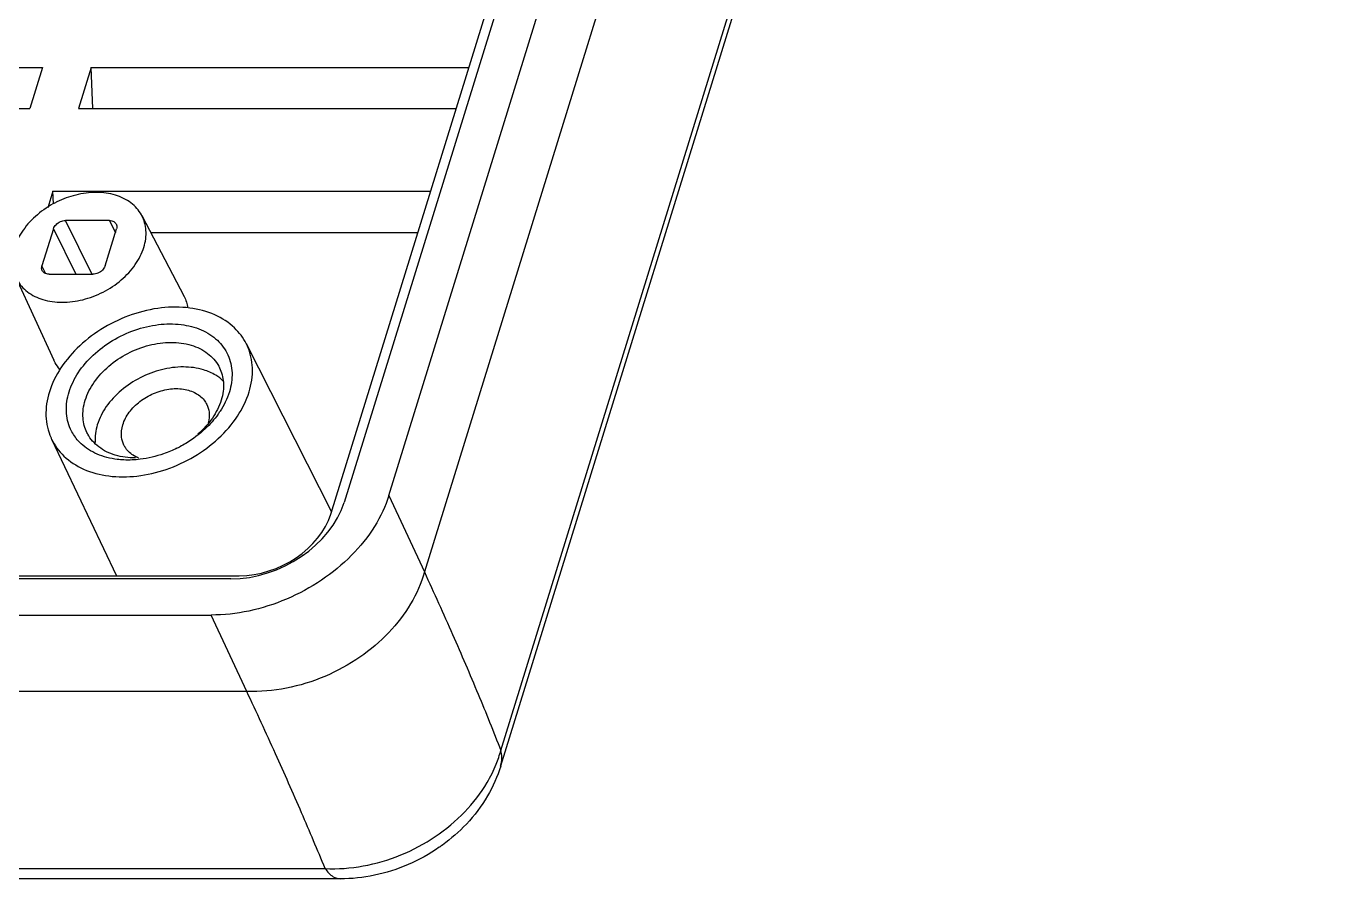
# Model space of a CAD drawing. Header units: inches. Extents: x -219 to 252, y -99 to 210.
# Drawn here: x 23.28 to 49.53, y -78.75 to -61.61 of the extents above; entities that cross this region are included whole.
import ezdxf

# ---------------------------------------------------------------- set-up
doc = ezdxf.new("R2010")
doc.units = ezdxf.units.IN
doc.header["$MEASUREMENT"] = 0

# ---------------------------------------------------------------- blocks, each defined once
blk = doc.blocks.new('block 3057')
at = {"color": 7, "lineweight": 25, "true_color": 0xffffff}
blk.add_lwpolyline([(29.591, -78.748), (-60.832, -78.748)], dxfattribs=at)
blk = doc.blocks.new('block 3058')
at = {"color": 7, "lineweight": 25, "true_color": 0xffffff}
blk.add_lwpolyline([(-61.136, -78.543), (29.287, -78.543)], dxfattribs=at)
blk = doc.blocks.new('block 3059')
at = {"color": 7, "lineweight": 25, "true_color": 0xffffff}
blk.add_lwpolyline([(27.713, -74.982), (-63.926, -74.982)], dxfattribs=at)
blk = doc.blocks.new('block 3068')
at = {"color": 7, "lineweight": 25, "true_color": 0xffffff}
blk.add_lwpolyline([(-64.891, -73.445), (26.996, -73.445)], dxfattribs=at)
blk = doc.blocks.new('block 3069')
at = {"color": 7, "lineweight": 25, "true_color": 0xffffff}
blk.add_lwpolyline([(27.392, -72.719), (-64.838, -72.719)], dxfattribs=at)
blk = doc.blocks.new('block 3070')
at = {"color": 7, "lineweight": 25, "true_color": 0xffffff}
blk.add_lwpolyline([(-64.441, -72.656), (27.56, -72.656)], dxfattribs=at)
blk = doc.blocks.new('block 3080')
at = {"color": 7, "lineweight": 25, "true_color": 0xffffff}
blk.add_lwpolyline([(23.741, -66.593), (24.619, -66.593)], dxfattribs=at)
blk = doc.blocks.new('block 3085')
at = {"color": 7, "lineweight": 25, "true_color": 0xffffff}
blk.add_lwpolyline([(25.78, -65.754), (31.149, -65.754)], dxfattribs=at)
blk = doc.blocks.new('block 3086')
at = {"color": 7, "lineweight": 25, "true_color": 0xffffff}
blk.add_lwpolyline([(24.952, -65.515), (24.074, -65.515)], dxfattribs=at)
blk = doc.blocks.new('block 3092')
at = {"color": 7, "lineweight": 25, "true_color": 0xffffff}
blk.add_lwpolyline([(23.817, -64.925), (31.406, -64.925)], dxfattribs=at)
blk = doc.blocks.new('block 3100')
at = {"color": 7, "lineweight": 25, "true_color": 0xffffff}
blk.add_lwpolyline([(14.575, -63.266), (23.354, -63.266)], dxfattribs=at)
blk = doc.blocks.new('block 3101')
at = {"color": 7, "lineweight": 25, "true_color": 0xffffff}
blk.add_lwpolyline([(24.329, -63.266), (31.918, -63.266)], dxfattribs=at)
blk = doc.blocks.new('block 3104')
at = {"color": 7, "lineweight": 25, "true_color": 0xffffff}
blk.add_lwpolyline([(14.831, -62.436), (23.61, -62.436)], dxfattribs=at)
blk = doc.blocks.new('block 3105')
at = {"color": 7, "lineweight": 25, "true_color": 0xffffff}
blk.add_lwpolyline([(24.586, -62.436), (32.175, -62.436)], dxfattribs=at)
blk = doc.blocks.new('block 3201')
at = {"color": 7, "lineweight": 25, "true_color": 0xffffff}
blk.add_lwpolyline([(25.604, -65.416), (26.453, -67.041)], dxfattribs=at)
blk = doc.blocks.new('block 3202')
at = {"color": 7, "lineweight": 25, "true_color": 0xffffff}
blk.add_lwpolyline([(27.701, -67.989), (29.414, -71.371)], dxfattribs=at)
blk = doc.blocks.new('block 3204')
at = {"color": 7, "lineweight": 25, "true_color": 0xffffff}
blk.add_lwpolyline([(23.67, -66.576), (23.597, -66.427)], dxfattribs=at)
blk = doc.blocks.new('block 3205')
at = {"color": 7, "lineweight": 25, "true_color": 0xffffff}
blk.add_lwpolyline([(23.828, -65.681), (24.275, -66.593)], dxfattribs=at)
blk = doc.blocks.new('block 3206')
at = {"color": 7, "lineweight": 25, "true_color": 0xffffff}
blk.add_lwpolyline([(24.606, -66.599), (24.074, -65.515)], dxfattribs=at)
blk = doc.blocks.new('block 3207')
at = {"color": 7, "lineweight": 25, "true_color": 0xffffff}
blk.add_lwpolyline([(24.952, -65.515), (25.072, -65.759)], dxfattribs=at)
blk = doc.blocks.new('block 3208')
at = {"color": 7, "lineweight": 25, "true_color": 0xffffff}
blk.add_lwpolyline([(23.791, -69.908), (25.097, -72.656)], dxfattribs=at)
blk = doc.blocks.new('block 3209')
at = {"color": 7, "lineweight": 25, "true_color": 0xffffff}
blk.add_lwpolyline([(27.713, -74.982), (27, -73.445)], dxfattribs=at)
blk = doc.blocks.new('block 3210')
at = {"color": 7, "lineweight": 25, "true_color": 0xffffff}
blk.add_lwpolyline([(23.073, -66.659), (23.839, -68.324)], dxfattribs=at)
blk = doc.blocks.new('block 3226')
at = {"color": 7, "lineweight": 25, "true_color": 0xffffff}
blk.add_lwpolyline([(30.567, -71.043), (31.28, -72.58)], dxfattribs=at)
blk = doc.blocks.new('block 3229')
at = {"color": 7, "lineweight": 25, "true_color": 0xffffff}
blk.add_lwpolyline([(23.828, -65.182), (23.817, -64.925)], dxfattribs=at)
blk = doc.blocks.new('block 3247')
at = {"color": 7, "lineweight": 25, "true_color": 0xffffff}
blk.add_lwpolyline([(24.623, -63.266), (24.586, -62.436)], dxfattribs=at)
blk = doc.blocks.new('block 3269')
at = {"color": 7, "lineweight": 25, "true_color": 0xffffff}
blk.add_lwpolyline([(23.61, -62.436), (23.354, -63.266)], dxfattribs=at)
blk = doc.blocks.new('block 3300')
at = {"color": 7, "lineweight": 25, "true_color": 0xffffff}
blk.add_lwpolyline([(24.586, -62.436), (24.329, -63.266)], dxfattribs=at)
blk = doc.blocks.new('block 3301')
at = {"color": 7, "lineweight": 25, "true_color": 0xffffff}
blk.add_lwpolyline([(23.817, -64.925), (23.714, -65.259)], dxfattribs=at)
blk = doc.blocks.new('block 3302')
at = {"color": 7, "lineweight": 25, "true_color": 0xffffff}
blk.add_lwpolyline([(23.828, -65.681), (23.597, -66.427)], dxfattribs=at)
blk = doc.blocks.new('block 3304')
at = {"color": 7, "lineweight": 25, "true_color": 0xffffff}
blk.add_lwpolyline([(24.865, -66.427), (25.096, -65.681)], dxfattribs=at)
blk = doc.blocks.new('block 3323')
at = {"color": 7, "lineweight": 25, "true_color": 0xffffff}
blk.add_lwpolyline([(29.399, -71.417), (46.529, -15.987)], dxfattribs=at)
blk = doc.blocks.new('block 3324')
at = {"color": 7, "lineweight": 25, "true_color": 0xffffff}
blk.add_lwpolyline([(46.859, -15.56), (29.669, -71.185)], dxfattribs=at)
blk = doc.blocks.new('block 3325')
at = {"color": 7, "lineweight": 25, "true_color": 0xffffff}
blk.add_lwpolyline([(30.568, -71.039), (47.668, -15.703)], dxfattribs=at)
blk = doc.blocks.new('block 3326')
at = {"color": 7, "lineweight": 25, "true_color": 0xffffff}
blk.add_lwpolyline([(48.314, -17.458), (31.28, -72.58)], dxfattribs=at)
blk = doc.blocks.new('block 3347')
at = {"color": 7, "lineweight": 25, "true_color": 0xffffff}
blk.add_lwpolyline([(32.815, -76.167), (49.53, -22.079)], dxfattribs=at)
blk = doc.blocks.new('block 3348')
at = {"color": 7, "lineweight": 25, "true_color": 0xffffff}
blk.add_lwpolyline([(49.527, -22.394), (32.812, -76.482)], dxfattribs=at)
blk = doc.blocks.new('block 3392')
at = {"color": 7, "lineweight": 25, "true_color": 0xffffff}
blk.add_open_spline([(32.723, -76.442), (32.759, -76.352), (32.79, -76.26), (32.816, -76.167)], degree=3, dxfattribs=at)
blk = doc.blocks.new('block 3393')
at = {"color": 7, "lineweight": 25, "true_color": 0xffffff}
blk.add_open_spline([(26.309, -70.093), (26.329, -70.083), (26.349, -70.073), (26.368, -70.062)], degree=3, dxfattribs=at)
blk = doc.blocks.new('block 3394')
at = {"color": 7, "lineweight": 25, "true_color": 0xffffff}
blk.add_open_spline([(27.137, -69.406), (27.151, -69.387), (27.164, -69.368), (27.177, -69.348)], degree=3, dxfattribs=at)
blk = doc.blocks.new('block 3395')
at = {"color": 7, "lineweight": 25, "true_color": 0xffffff}
blk.add_open_spline([(24.308, -69.92), (24.332, -69.949), (24.357, -69.975), (24.384, -70.001)], degree=3, dxfattribs=at)
blk = doc.blocks.new('block 3396')
at = {"color": 7, "lineweight": 25, "true_color": 0xffffff}
blk.add_open_spline([(27.169, -68.68), (27.143, -68.661), (27.116, -68.642), (27.089, -68.625)], degree=3, dxfattribs=at)
blk = doc.blocks.new('block 3397')
at = {"color": 7, "lineweight": 25, "true_color": 0xffffff}
blk.add_open_spline([(27.253, -68.754), (27.226, -68.728), (27.198, -68.703), (27.169, -68.68)], degree=3, dxfattribs=at)
blk = doc.blocks.new('block 3463')
at = {"color": 7, "lineweight": 25, "true_color": 0xffffff}
blk.add_open_spline([(26.907, -69.211), (26.931, -69.26), (26.947, -69.314), (26.954, -69.369), (26.963, -69.441), (26.956, -69.514), (26.939, -69.584)], degree=3, knots=[0, 0, 0, 0, 1, 1, 1, 2, 2, 2, 2], dxfattribs=at)
blk = doc.blocks.new('block 3464')
at = {"color": 7, "lineweight": 25, "true_color": 0xffffff}
blk.add_open_spline([(27.164, -68.473), (27.209, -68.564), (27.235, -68.666), (27.243, -68.767)], degree=3, dxfattribs=at)
blk = doc.blocks.new('block 3465')
at = {"color": 7, "lineweight": 25, "true_color": 0xffffff}
blk.add_open_spline([(27.243, -68.767), (27.247, -68.827), (27.245, -68.887), (27.238, -68.946)], degree=3, dxfattribs=at)
blk = doc.blocks.new('block 3466')
at = {"color": 7, "lineweight": 25, "true_color": 0xffffff}
blk.add_open_spline([(27.238, -68.946), (27.23, -69.007), (27.217, -69.067), (27.199, -69.126)], degree=3, dxfattribs=at)
blk = doc.blocks.new('block 3467')
at = {"color": 7, "lineweight": 25, "true_color": 0xffffff}
blk.add_open_spline([(27.701, -67.989), (27.642, -67.872), (27.561, -67.765), (27.466, -67.674), (27.351, -67.563), (27.216, -67.477), (27.071, -67.412), (26.911, -67.341), (26.74, -67.296), (26.567, -67.274), (26.378, -67.249), (26.187, -67.25), (25.998, -67.272), (25.797, -67.294), (25.599, -67.341), (25.409, -67.406), (25.213, -67.473), (25.025, -67.56), (24.847, -67.666), (24.672, -67.77), (24.507, -67.893), (24.357, -68.032), (24.215, -68.165), (24.086, -68.313), (23.979, -68.477), (23.88, -68.627), (23.799, -68.79), (23.746, -68.961)], degree=3, knots=[0, 0, 0, 0, 1, 1, 1, 2, 2, 2, 3, 3, 3, 4, 4, 4, 5, 5, 5, 6, 6, 6, 7, 7, 7, 8, 8, 8, 9, 9, 9, 9], dxfattribs=at)
blk = doc.blocks.new('block 3468')
at = {"color": 7, "lineweight": 25, "true_color": 0xffffff}
blk.add_open_spline([(25.091, -65.588), (25.092, -65.591), (25.094, -65.594), (25.095, -65.598), (25.105, -65.624), (25.104, -65.654), (25.096, -65.681)], degree=3, knots=[0, 0, 0, 0, 1, 1, 1, 2, 2, 2, 2], dxfattribs=at)
blk = doc.blocks.new('block 3469')
at = {"color": 7, "lineweight": 25, "true_color": 0xffffff}
blk.add_open_spline([(25.604, -65.416), (25.601, -65.411), (25.599, -65.407), (25.596, -65.402), (25.545, -65.309), (25.471, -65.226), (25.386, -65.161), (25.294, -65.09), (25.187, -65.039), (25.076, -65.005), (24.952, -64.967), (24.822, -64.95), (24.693, -64.95), (24.552, -64.949), (24.412, -64.968), (24.276, -65.002), (24.145, -65.035), (24.018, -65.082), (23.898, -65.141)], degree=3, knots=[0, 0, 0, 0, 1, 1, 1, 2, 2, 2, 3, 3, 3, 4, 4, 4, 5, 5, 5, 6, 6, 6, 6], dxfattribs=at)
blk = doc.blocks.new('block 3470')
at = {"color": 7, "lineweight": 25, "true_color": 0xffffff}
blk.add_open_spline([(23.898, -65.141), (23.888, -65.146), (23.878, -65.151), (23.868, -65.156), (23.738, -65.222), (23.616, -65.303), (23.505, -65.398), (23.397, -65.489), (23.3, -65.592), (23.22, -65.708), (23.146, -65.815), (23.086, -65.931), (23.048, -66.054)], degree=3, knots=[0, 0, 0, 0, 1, 1, 1, 2, 2, 2, 3, 3, 3, 4, 4, 4, 4], dxfattribs=at)
blk = doc.blocks.new('block 3488')
at = {"color": 7, "lineweight": 25, "true_color": 0xffffff}
blk.add_open_spline([(32.813, -76.48), (32.749, -76.69), (32.659, -76.892), (32.548, -77.081), (32.429, -77.285), (32.285, -77.474), (32.124, -77.646), (31.978, -77.801), (31.817, -77.943), (31.645, -78.068)], degree=3, knots=[0, 0, 0, 0, 1, 1, 1, 2, 2, 2, 3, 3, 3, 3], dxfattribs=at)
blk = doc.blocks.new('block 3489')
at = {"color": 7, "lineweight": 25, "true_color": 0xffffff}
blk.add_open_spline([(31.645, -78.068), (31.624, -78.083), (31.602, -78.099), (31.58, -78.114), (31.384, -78.25), (31.173, -78.367), (30.953, -78.462), (30.736, -78.556), (30.509, -78.628), (30.277, -78.677), (30.051, -78.724), (29.821, -78.749), (29.591, -78.749)], degree=3, knots=[0, 0, 0, 0, 1, 1, 1, 2, 2, 2, 3, 3, 3, 4, 4, 4, 4], dxfattribs=at)
blk = doc.blocks.new('block 3498')
at = {"color": 7, "lineweight": 25, "true_color": 0xffffff}
blk.add_open_spline([(25.538, -70.289), (25.51, -70.278), (25.483, -70.265), (25.457, -70.25), (25.388, -70.21), (25.325, -70.156), (25.28, -70.09), (25.266, -70.07), (25.254, -70.05), (25.244, -70.028)], degree=3, knots=[0, 0, 0, 0, 1, 1, 1, 2, 2, 2, 3, 3, 3, 3], dxfattribs=at)
blk = doc.blocks.new('block 3504')
at = {"color": 7, "lineweight": 25, "true_color": 0xffffff}
blk.add_open_spline([(27.199, -69.126), (27.159, -69.253), (27.097, -69.375), (27.021, -69.485)], degree=3, dxfattribs=at)
blk = doc.blocks.new('block 3505')
at = {"color": 7, "lineweight": 25, "true_color": 0xffffff}
blk.add_open_spline([(27.021, -69.485), (26.938, -69.605), (26.838, -69.714), (26.727, -69.809)], degree=3, dxfattribs=at)
blk = doc.blocks.new('block 3506')
at = {"color": 7, "lineweight": 25, "true_color": 0xffffff}
blk.add_open_spline([(25.474, -70.287), (25.338, -70.287), (25.201, -70.27), (25.07, -70.23), (24.951, -70.195), (24.838, -70.141), (24.74, -70.065), (24.649, -69.996), (24.572, -69.908), (24.517, -69.809), (24.512, -69.799), (24.507, -69.789), (24.502, -69.779)], degree=3, knots=[0, 0, 0, 0, 1, 1, 1, 2, 2, 2, 3, 3, 3, 4, 4, 4, 4], dxfattribs=at)
blk = doc.blocks.new('block 3507')
at = {"color": 7, "lineweight": 25, "true_color": 0xffffff}
blk.add_open_spline([(23.746, -68.961), (23.698, -69.116), (23.673, -69.28), (23.679, -69.444), (23.685, -69.596), (23.719, -69.747), (23.78, -69.885), (23.784, -69.892), (23.787, -69.9), (23.791, -69.908)], degree=3, knots=[0, 0, 0, 0, 1, 1, 1, 2, 2, 2, 3, 3, 3, 3], dxfattribs=at)
blk = doc.blocks.new('block 3514')
at = {"color": 7, "lineweight": 25, "true_color": 0xffffff}
blk.add_open_spline([(23.741, -66.593), (23.71, -66.593), (23.677, -66.587), (23.65, -66.571), (23.63, -66.559), (23.612, -66.541), (23.602, -66.52)], degree=3, knots=[0, 0, 0, 0, 1, 1, 1, 2, 2, 2, 2], dxfattribs=at)
blk = doc.blocks.new('block 3515')
at = {"color": 7, "lineweight": 25, "true_color": 0xffffff}
blk.add_open_spline([(24.865, -66.427), (24.855, -66.459), (24.836, -66.487), (24.813, -66.511), (24.787, -66.537), (24.757, -66.557), (24.723, -66.571), (24.69, -66.585), (24.654, -66.593), (24.619, -66.593)], degree=3, knots=[0, 0, 0, 0, 1, 1, 1, 2, 2, 2, 3, 3, 3, 3], dxfattribs=at)
blk = doc.blocks.new('block 3518')
at = {"color": 7, "lineweight": 25, "true_color": 0xffffff}
blk.add_open_spline([(29.287, -78.543), (29.133, -78.168), (28.975, -77.794), (28.814, -77.421), (28.642, -77.024), (28.467, -76.628), (28.288, -76.233), (28.1, -75.815), (27.908, -75.398), (27.713, -74.982)], degree=3, knots=[0, 0, 0, 0, 1, 1, 1, 2, 2, 2, 3, 3, 3, 3], dxfattribs=at)
blk = doc.blocks.new('block 3520')
at = {"color": 7, "lineweight": 25, "true_color": 0xffffff}
blk.add_open_spline([(31.5, -77.898), (31.713, -77.754), (31.912, -77.588), (32.091, -77.402), (32.263, -77.223), (32.415, -77.026), (32.54, -76.812), (32.61, -76.693), (32.672, -76.569), (32.723, -76.442)], degree=3, knots=[0, 0, 0, 0, 1, 1, 1, 2, 2, 2, 3, 3, 3, 3], dxfattribs=at)
blk = doc.blocks.new('block 3521')
at = {"color": 7, "lineweight": 25, "true_color": 0xffffff}
blk.add_open_spline([(29.287, -78.543), (29.542, -78.554), (29.799, -78.535), (30.05, -78.489), (30.309, -78.442), (30.562, -78.368), (30.805, -78.268), (31.048, -78.169), (31.282, -78.045), (31.5, -77.898)], degree=3, knots=[0, 0, 0, 0, 1, 1, 1, 2, 2, 2, 3, 3, 3, 3], dxfattribs=at)
blk = doc.blocks.new('block 3522')
at = {"color": 7, "lineweight": 25, "true_color": 0xffffff}
blk.add_open_spline([(31.28, -72.58), (31.217, -72.804), (31.122, -73.02), (31.002, -73.221), (30.88, -73.428), (30.732, -73.62), (30.567, -73.794), (30.391, -73.98), (30.195, -74.146), (29.984, -74.291), (29.764, -74.444), (29.527, -74.573), (29.281, -74.678), (29.032, -74.783), (28.773, -74.864), (28.508, -74.916), (28.246, -74.967), (27.979, -74.991), (27.713, -74.982)], degree=3, knots=[0, 0, 0, 0, 1, 1, 1, 2, 2, 2, 3, 3, 3, 4, 4, 4, 5, 5, 5, 6, 6, 6, 6], dxfattribs=at)
blk = doc.blocks.new('block 3524')
at = {"color": 7, "lineweight": 25, "true_color": 0xffffff}
blk.add_open_spline([(31.28, -72.58), (31.473, -72.997), (31.662, -73.416), (31.847, -73.837), (32.022, -74.234), (32.193, -74.633), (32.359, -75.034), (32.516, -75.41), (32.668, -75.787), (32.815, -76.167)], degree=3, knots=[0, 0, 0, 0, 1, 1, 1, 2, 2, 2, 3, 3, 3, 3], dxfattribs=at)
blk = doc.blocks.new('block 3535')
at = {"color": 7, "lineweight": 25, "true_color": 0xffffff}
blk.add_open_spline([(24.502, -69.779), (24.457, -69.688), (24.431, -69.587), (24.423, -69.485), (24.414, -69.364), (24.432, -69.241), (24.467, -69.126)], degree=3, knots=[0, 0, 0, 0, 1, 1, 1, 2, 2, 2, 2], dxfattribs=at)
blk = doc.blocks.new('block 3536')
at = {"color": 7, "lineweight": 25, "true_color": 0xffffff}
blk.add_open_spline([(23.791, -69.908), (23.851, -70.035), (23.937, -70.151), (24.039, -70.249), (24.153, -70.359), (24.289, -70.446), (24.434, -70.511), (24.594, -70.582), (24.765, -70.626), (24.938, -70.649), (25.127, -70.674), (25.318, -70.673), (25.507, -70.651), (25.707, -70.628), (25.905, -70.582), (26.096, -70.517), (26.291, -70.45), (26.48, -70.362), (26.657, -70.257), (26.829, -70.154), (26.991, -70.035), (27.138, -69.899)], degree=3, knots=[0, 0, 0, 0, 1, 1, 1, 2, 2, 2, 3, 3, 3, 4, 4, 4, 5, 5, 5, 6, 6, 6, 7, 7, 7, 7], dxfattribs=at)
blk = doc.blocks.new('block 3537')
at = {"color": 7, "lineweight": 25, "true_color": 0xffffff}
blk.add_open_spline([(27.138, -69.899), (27.141, -69.896), (27.144, -69.894), (27.147, -69.891), (27.29, -69.758), (27.419, -69.609), (27.526, -69.446), (27.625, -69.295), (27.705, -69.132), (27.758, -68.961)], degree=3, knots=[0, 0, 0, 0, 1, 1, 1, 2, 2, 2, 3, 3, 3, 3], dxfattribs=at)
blk = doc.blocks.new('block 3538')
at = {"color": 7, "lineweight": 25, "true_color": 0xffffff}
blk.add_open_spline([(29.287, -78.543), (29.331, -78.606), (29.382, -78.667), (29.45, -78.706), (29.493, -78.731), (29.542, -78.747), (29.591, -78.748)], degree=3, knots=[0, 0, 0, 0, 1, 1, 1, 2, 2, 2, 2], dxfattribs=at)
blk = doc.blocks.new('block 3541')
at = {"color": 7, "lineweight": 25, "true_color": 0xffffff}
blk.add_open_spline([(30.568, -71.039), (30.5, -71.258), (30.401, -71.468), (30.28, -71.663), (30.149, -71.874), (29.992, -72.067), (29.818, -72.244), (29.634, -72.43), (29.431, -72.596), (29.215, -72.742), (28.993, -72.891), (28.757, -73.019), (28.511, -73.124), (28.267, -73.228), (28.013, -73.309), (27.754, -73.364), (27.505, -73.417), (27.25, -73.445), (26.996, -73.445)], degree=3, knots=[0, 0, 0, 0, 1, 1, 1, 2, 2, 2, 3, 3, 3, 4, 4, 4, 5, 5, 5, 6, 6, 6, 6], dxfattribs=at)
blk = doc.blocks.new('block 3545')
at = {"color": 7, "lineweight": 25, "true_color": 0xffffff}
blk.add_open_spline([(23.073, -66.659), (23.08, -66.675), (23.088, -66.691), (23.097, -66.706), (23.148, -66.8), (23.221, -66.882), (23.307, -66.947), (23.399, -67.018), (23.506, -67.069), (23.617, -67.103), (23.741, -67.141), (23.87, -67.158), (24, -67.158), (24.14, -67.159), (24.281, -67.14), (24.417, -67.106), (24.558, -67.071), (24.695, -67.019), (24.825, -66.952), (24.955, -66.886), (25.077, -66.805), (25.188, -66.71), (25.295, -66.619), (25.392, -66.516), (25.473, -66.4), (25.547, -66.294), (25.607, -66.177), (25.645, -66.054)], degree=3, knots=[0, 0, 0, 0, 1, 1, 1, 2, 2, 2, 3, 3, 3, 4, 4, 4, 5, 5, 5, 6, 6, 6, 7, 7, 7, 8, 8, 8, 9, 9, 9, 9], dxfattribs=at)
blk = doc.blocks.new('block 3546')
at = {"color": 7, "lineweight": 25, "true_color": 0xffffff}
blk.add_open_spline([(32.812, -76.48), (32.817, -76.465), (32.821, -76.449), (32.825, -76.433), (32.843, -76.346), (32.837, -76.253), (32.815, -76.167)], degree=3, knots=[0, 0, 0, 0, 1, 1, 1, 2, 2, 2, 2], dxfattribs=at)
blk = doc.blocks.new('block 3547')
at = {"color": 7, "lineweight": 25, "true_color": 0xffffff}
blk.add_open_spline([(25.244, -70.028), (25.22, -69.979), (25.204, -69.925), (25.197, -69.87), (25.186, -69.786), (25.197, -69.7), (25.222, -69.62)], degree=3, knots=[0, 0, 0, 0, 1, 1, 1, 2, 2, 2, 2], dxfattribs=at)
blk = doc.blocks.new('block 3566')
at = {"color": 7, "lineweight": 25, "true_color": 0xffffff}
blk.add_open_spline([(27.089, -68.625), (27.012, -68.579), (26.929, -68.543), (26.843, -68.516), (26.712, -68.476), (26.576, -68.459), (26.44, -68.458), (26.292, -68.458), (26.145, -68.477), (26.001, -68.513), (25.853, -68.551), (25.709, -68.605), (25.572, -68.675), (25.436, -68.745), (25.307, -68.83), (25.19, -68.93), (25.077, -69.025), (24.975, -69.134), (24.891, -69.256), (24.813, -69.368), (24.75, -69.49), (24.71, -69.62)], degree=3, knots=[0, 0, 0, 0, 1, 1, 1, 2, 2, 2, 3, 3, 3, 4, 4, 4, 5, 5, 5, 6, 6, 6, 7, 7, 7, 7], dxfattribs=at)
blk = doc.blocks.new('block 3568')
at = {"color": 7, "lineweight": 25, "true_color": 0xffffff}
blk.add_open_spline([(25.222, -69.62), (25.249, -69.53), (25.295, -69.446), (25.351, -69.37), (25.412, -69.288), (25.485, -69.215), (25.567, -69.152), (25.651, -69.088), (25.743, -69.034), (25.84, -68.992), (25.937, -68.95), (26.04, -68.921), (26.145, -68.905), (26.243, -68.891), (26.343, -68.889), (26.441, -68.904), (26.529, -68.918), (26.616, -68.945), (26.693, -68.989), (26.763, -69.029), (26.826, -69.084), (26.871, -69.149), (26.884, -69.169), (26.896, -69.19), (26.907, -69.211)], degree=3, knots=[0, 0, 0, 0, 1, 1, 1, 2, 2, 2, 3, 3, 3, 4, 4, 4, 5, 5, 5, 6, 6, 6, 7, 7, 7, 8, 8, 8, 8], dxfattribs=at)
blk = doc.blocks.new('block 3580')
at = {"color": 7, "lineweight": 25, "true_color": 0xffffff}
blk.add_open_spline([(24.71, -69.62), (24.674, -69.734), (24.657, -69.857), (24.666, -69.977)], degree=3, dxfattribs=at)
blk = doc.blocks.new('block 3583')
at = {"color": 7, "lineweight": 25, "true_color": 0xffffff}
blk.add_open_spline([(24.467, -69.126), (24.507, -68.998), (24.569, -68.877), (24.645, -68.767), (24.728, -68.646), (24.828, -68.538), (24.939, -68.443), (25.056, -68.343), (25.184, -68.257), (25.321, -68.186), (25.458, -68.115), (25.603, -68.059), (25.752, -68.021), (25.896, -67.985), (26.044, -67.964), (26.192, -67.964), (26.329, -67.964), (26.465, -67.982), (26.596, -68.021), (26.715, -68.057), (26.828, -68.111), (26.926, -68.186), (27.017, -68.256), (27.095, -68.344), (27.149, -68.443), (27.154, -68.453), (27.159, -68.463), (27.164, -68.473)], degree=3, knots=[0, 0, 0, 0, 1, 1, 1, 2, 2, 2, 3, 3, 3, 4, 4, 4, 5, 5, 5, 6, 6, 6, 7, 7, 7, 8, 8, 8, 9, 9, 9, 9], dxfattribs=at)
blk = doc.blocks.new('block 3584')
at = {"color": 7, "lineweight": 25, "true_color": 0xffffff}
blk.add_open_spline([(24.143, -68.961), (24.185, -68.825), (24.249, -68.694), (24.328, -68.574), (24.413, -68.444), (24.515, -68.326), (24.628, -68.22), (24.746, -68.109), (24.877, -68.012), (25.016, -67.928), (25.157, -67.843), (25.307, -67.773), (25.463, -67.718), (25.616, -67.665), (25.775, -67.627), (25.936, -67.607), (26.088, -67.589), (26.241, -67.587), (26.393, -67.606), (26.533, -67.623), (26.67, -67.657), (26.799, -67.713), (26.917, -67.765), (27.027, -67.834), (27.121, -67.922), (27.209, -68.005), (27.282, -68.105), (27.332, -68.216), (27.383, -68.328), (27.411, -68.451), (27.416, -68.573)], degree=3, knots=[0, 0, 0, 0, 1, 1, 1, 2, 2, 2, 3, 3, 3, 4, 4, 4, 5, 5, 5, 6, 6, 6, 7, 7, 7, 8, 8, 8, 9, 9, 9, 10, 10, 10, 10], dxfattribs=at)
blk = doc.blocks.new('block 3585')
at = {"color": 7, "lineweight": 25, "true_color": 0xffffff}
blk.add_open_spline([(27.416, -68.573), (27.421, -68.703), (27.4, -68.836), (27.362, -68.961)], degree=3, dxfattribs=at)
blk = doc.blocks.new('block 3586')
at = {"color": 7, "lineweight": 25, "true_color": 0xffffff}
blk.add_open_spline([(27.362, -68.961), (27.34, -69.031), (27.313, -69.099), (27.281, -69.165)], degree=3, dxfattribs=at)
blk = doc.blocks.new('block 3587')
at = {"color": 7, "lineweight": 25, "true_color": 0xffffff}
blk.add_open_spline([(27.281, -69.165), (27.25, -69.228), (27.215, -69.29), (27.177, -69.348)], degree=3, dxfattribs=at)
blk = doc.blocks.new('block 3588')
at = {"color": 7, "lineweight": 25, "true_color": 0xffffff}
blk.add_open_spline([(27.137, -69.406), (27.061, -69.513), (26.973, -69.612), (26.877, -69.702)], degree=3, dxfattribs=at)
blk = doc.blocks.new('block 3589')
at = {"color": 7, "lineweight": 25, "true_color": 0xffffff}
blk.add_open_spline([(26.877, -69.702), (26.759, -69.813), (26.628, -69.911), (26.489, -69.994), (26.449, -70.018), (26.409, -70.041), (26.368, -70.062)], degree=3, knots=[0, 0, 0, 0, 1, 1, 1, 2, 2, 2, 2], dxfattribs=at)
blk = doc.blocks.new('block 3590')
at = {"color": 7, "lineweight": 25, "true_color": 0xffffff}
blk.add_open_spline([(26.309, -70.093), (26.222, -70.135), (26.133, -70.173), (26.042, -70.204), (25.889, -70.258), (25.73, -70.296), (25.569, -70.315), (25.461, -70.328), (25.353, -70.333), (25.245, -70.328)], degree=3, knots=[0, 0, 0, 0, 1, 1, 1, 2, 2, 2, 3, 3, 3, 3], dxfattribs=at)
blk = doc.blocks.new('block 3591')
at = {"color": 7, "lineweight": 25, "true_color": 0xffffff}
blk.add_open_spline([(25.245, -70.328), (25.2, -70.326), (25.156, -70.322), (25.111, -70.317), (24.972, -70.3), (24.834, -70.265), (24.705, -70.209), (24.587, -70.158), (24.477, -70.088), (24.384, -70.001)], degree=3, knots=[0, 0, 0, 0, 1, 1, 1, 2, 2, 2, 3, 3, 3, 3], dxfattribs=at)
blk = doc.blocks.new('block 3592')
at = {"color": 7, "lineweight": 25, "true_color": 0xffffff}
blk.add_open_spline([(24.308, -69.92), (24.253, -69.856), (24.207, -69.784), (24.172, -69.707), (24.121, -69.595), (24.094, -69.473), (24.089, -69.35), (24.084, -69.218), (24.104, -69.086), (24.143, -68.961)], degree=3, knots=[0, 0, 0, 0, 1, 1, 1, 2, 2, 2, 3, 3, 3, 3], dxfattribs=at)
blk = doc.blocks.new('block 3593')
at = {"color": 7, "lineweight": 25, "true_color": 0xffffff}
blk.add_open_spline([(27.758, -68.961), (27.806, -68.806), (27.832, -68.642), (27.826, -68.479), (27.82, -68.327), (27.786, -68.176), (27.724, -68.038), (27.717, -68.021), (27.709, -68.005), (27.701, -67.989)], degree=3, knots=[0, 0, 0, 0, 1, 1, 1, 2, 2, 2, 3, 3, 3, 3], dxfattribs=at)
blk = doc.blocks.new('block 3600')
at = {"color": 7, "lineweight": 25, "true_color": 0xffffff}
blk.add_open_spline([(23.828, -65.681), (23.837, -65.649), (23.856, -65.621), (23.88, -65.598), (23.905, -65.572), (23.936, -65.551), (23.969, -65.537), (24.002, -65.523), (24.038, -65.515), (24.074, -65.515)], degree=3, knots=[0, 0, 0, 0, 1, 1, 1, 2, 2, 2, 3, 3, 3, 3], dxfattribs=at)
blk = doc.blocks.new('block 3601')
at = {"color": 7, "lineweight": 25, "true_color": 0xffffff}
blk.add_open_spline([(24.952, -65.515), (24.983, -65.515), (25.016, -65.521), (25.043, -65.537), (25.063, -65.549), (25.08, -65.567), (25.091, -65.588)], degree=3, knots=[0, 0, 0, 0, 1, 1, 1, 2, 2, 2, 2], dxfattribs=at)
blk = doc.blocks.new('block 3602')
at = {"color": 7, "lineweight": 25, "true_color": 0xffffff}
blk.add_open_spline([(25.645, -66.054), (25.679, -65.944), (25.696, -65.826), (25.687, -65.71), (25.679, -65.608), (25.651, -65.506), (25.604, -65.416)], degree=3, knots=[0, 0, 0, 0, 1, 1, 1, 2, 2, 2, 2], dxfattribs=at)
blk = doc.blocks.new('block 3603')
at = {"color": 7, "lineweight": 25, "true_color": 0xffffff}
blk.add_open_spline([(23.957, -68.507), (23.922, -68.467), (23.891, -68.423), (23.866, -68.378), (23.856, -68.36), (23.847, -68.343), (23.839, -68.325)], degree=3, knots=[0, 0, 0, 0, 1, 1, 1, 2, 2, 2, 2], dxfattribs=at)
blk = doc.blocks.new('block 3616')
at = {"color": 7, "lineweight": 25, "true_color": 0xffffff}
blk.add_open_spline([(23.602, -66.52), (23.6, -66.517), (23.599, -66.514), (23.598, -66.511), (23.588, -66.485), (23.589, -66.454), (23.597, -66.427)], degree=3, knots=[0, 0, 0, 0, 1, 1, 1, 2, 2, 2, 2], dxfattribs=at)
blk = doc.blocks.new('block 3619')
at = {"color": 7, "lineweight": 25, "true_color": 0xffffff}
blk.add_open_spline([(26.452, -67.041), (26.49, -67.113), (26.516, -67.192), (26.529, -67.272)], degree=3, dxfattribs=at)
blk = doc.blocks.new('block 3745')
at = {"color": 7, "lineweight": 25, "true_color": 0xffffff}
blk.add_open_spline([(27.392, -72.719), (28.388, -72.719), (29.407, -72.033), (29.669, -71.185)], degree=3, dxfattribs=at)
blk = doc.blocks.new('block 3746')
at = {"color": 7, "lineweight": 25, "true_color": 0xffffff}
blk.add_open_spline([(27.56, -72.656), (28.367, -72.656), (29.188, -72.103), (29.399, -71.417)], degree=3, dxfattribs=at)

msp = doc.modelspace()

# ---------------------------------------------------------------- block references
for name in ['block 3324', 'block 3325', 'block 3323', 'block 3326', 'block 3347', 'block 3348', 'block 3104', 'block 3269', 'block 3300', 'block 3105', 'block 3247', 'block 3100', 'block 3101', 'block 3301', 'block 3092', 'block 3229', 'block 3469', 'block 3470', 'block 3600', 'block 3086', 'block 3206', 'block 3207', 'block 3601', 'block 3468', 'block 3201', 'block 3602', 'block 3302', 'block 3205', 'block 3304', 'block 3085', 'block 3545', 'block 3210', 'block 3616', 'block 3204', 'block 3514', 'block 3080', 'block 3515', 'block 3619', 'block 3467', 'block 3584', 'block 3583', 'block 3202', 'block 3593', 'block 3603', 'block 3566', 'block 3464', 'block 3396', 'block 3397', 'block 3465', 'block 3585', 'block 3507', 'block 3592', 'block 3568', 'block 3537', 'block 3466', 'block 3586', 'block 3535', 'block 3463', 'block 3504', 'block 3587', 'block 3505', 'block 3588', 'block 3394', 'block 3506', 'block 3580', 'block 3547', 'block 3589', 'block 3536', 'block 3208', 'block 3395', 'block 3591', 'block 3498', 'block 3393', 'block 3590', 'block 3541', 'block 3226', 'block 3745', 'block 3746', 'block 3070', 'block 3522', 'block 3524', 'block 3069', 'block 3068', 'block 3209', 'block 3059', 'block 3518', 'block 3392', 'block 3546', 'block 3520', 'block 3488', 'block 3521', 'block 3489', 'block 3058', 'block 3057', 'block 3538']:
    msp.add_blockref(name, (0, 0))

doc.saveas('drawing.dxf')
